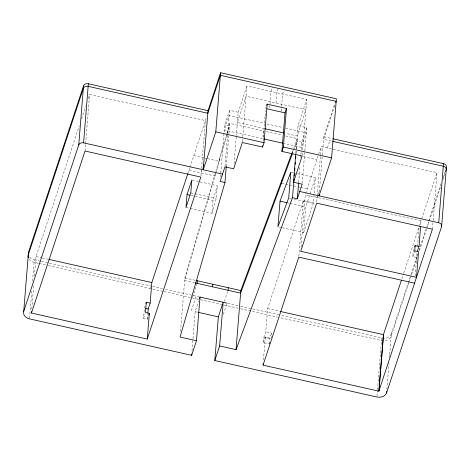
<?xml version="1.0" encoding="UTF-8"?>
<svg xmlns="http://www.w3.org/2000/svg" width="470" height="470" viewBox="0 0 470 470"><rect width="100%" height="100%" fill="white"/><g stroke="black" fill="none" stroke-linecap="round" stroke-linejoin="round"><path stroke-width="0.35" stroke-dasharray="2.35 1.76" d="M29.587 318.143L31.872 289.884M32.571 281.189L34.304 259.775A7.967 6.075 4.6 0 1 29.41 256.837M31.807 308.684L33.799 284.045M34.445 276.072L36.026 256.508L79.254 125.796M85.035 151.029L85.558 144.507M85.616 143.785L89.6 94.505L205.402 120.555L201.424 169.77M148.05 317.279L147.404 319.224L143.544 318.355L144.372 308.079L145.019 306.135M147.404 319.224L147.792 314.424M180.539 331.25L184.845 277.958L215.201 173.454L214.996 176.021L188.993 170.175M200.937 175.792L201.366 170.493M192.001 350.967L195.179 311.657L198.628 301.235M190.197 208.38L211.982 213.28L213.022 200.432L217.293 185.715L191.848 179.987M211.982 213.28L216.259 198.557L217.293 185.715M219.478 158.737L219.267 161.304L207.957 158.76M220.483 177.078L224.701 124.897L229.53 110.303L238.214 112.254L236.334 135.536M225.018 166.098L227.592 134.256M227.65 133.533L229.53 110.303M226.246 166.58L229.736 123.41L263.511 131.007L262.889 138.715L224.29 130.031L229.113 115.438L264.152 123.322M234.054 163.719L236.275 136.259M242.391 141.781L242.743 137.452M242.802 136.729L246.903 85.981L306.734 99.44L302.633 150.183M263.071 141.247L263.893 131.065M263.952 130.343L264.481 123.798M264.539 123.07L265.068 116.525M265.127 115.796L265.538 110.709M269.686 107.994L269.974 104.487M270.027 103.788L271.031 91.409L272.477 87.032M275.99 102.989L276.818 92.713L278.269 88.337M281.213 111.296L281.554 107.095M281.606 106.396L282.611 94.012L284.056 89.635M269.633 342.706L269.204 344.005L263.412 342.701L263.829 337.56L265.762 331.726L267.63 308.602L303.344 200.602L315.499 203.334M263.47 360.049L265.344 336.861L271.131 338.165L271.548 333.024L265.762 331.726M269.204 344.005L269.615 338.864L271.548 333.024M292.34 152.915L292.446 151.628M295.812 153.332L296.106 149.719M296.165 148.996L298.045 125.713L306.734 99.44M296.077 153.549L297.287 138.603L284.62 135.754M298.679 182.137L299.966 166.216M300.671 157.532L300.847 155.358M300.906 154.636L301.082 152.462M301.311 149.572L301.904 142.257L306.734 127.664L298.045 125.713M302.222 155.241L302.574 150.905M302.222 183.464L304.795 151.622M304.854 150.893L306.734 127.664M298.838 256.397L303.344 200.602M301.059 246.938L305.277 194.762L421.079 220.806L420.673 225.806M282.241 227.78L303.679 232.603L305.753 206.912L315.405 177.719L293.597 172.813M303.679 232.603L313.331 203.41L315.405 177.719M316.739 201.841L317.168 196.536M317.227 195.814L321.204 146.599L437.006 172.649L433.023 221.922M319.359 191.971L323.824 136.735L334.775 103.617M376.987 396.286L377.457 390.488M377.516 389.759L381.705 337.918L280.708 315.2M386.875 389.283L388.984 363.198M389.448 357.4L389.624 355.226M389.683 354.498L391.357 333.812L410.005 277.429M417.73 254.235L416.655 257.478L412.795 256.608L413.212 251.474L414.281 248.231M415.157 276.031L417.072 252.337L413.212 251.474M417.53 246.633L419.087 227.363M432.435 229.172L432.964 222.651M215.812 171.35L226.716 133.803M226.922 133.11L229.736 123.41M215.601 173.924L184.639 280.525L194.398 282.723M215.806 173.219L229.53 125.978L224.701 124.897M81.557 118.84L85.693 106.326M88.225 98.677L89.6 94.505M149.895 288.392L150.324 287.094M187.847 173.642L189.68 168.09M189.909 167.396L206.718 116.572M143.544 318.355L145.048 313.813M201.248 171.938L201.689 170.61M201.906 169.946L202.787 167.297M238.214 112.254L246.903 85.981M192.588 297.246L196.954 284.045M191.319 310.788L196.143 296.194M265.714 108.529L266.126 107.278M224.384 301.411L227.603 291.682M223.35 314.26L226.793 303.837M305.706 193.464L321.204 146.599M334.799 105.497L323.619 139.302L331.932 141.17M327.379 147.991L329.793 140.689M263.412 342.701L265.344 336.861M317.05 197.988L319.465 190.691M401.921 278.728L403.53 273.869M403.759 273.176L418.917 227.339M419.146 226.646L437.006 172.649M412.795 256.608L414.511 251.421M410.927 274.644L417.601 254.452M418.987 250.275L425.89 229.395M426.813 226.611L428.423 221.734M428.652 221.041L441.318 182.748M442.928 177.877L444.773 172.308M408.877 282.781L391.152 336.385A7.967 6.075 4.6 0 1 381.499 340.486L280.525 317.773M409.106 282.082L417.166 257.719M419.469 250.757L426.607 229.178M426.836 228.479L429.139 221.517M429.369 220.824L440.649 186.713M442.952 179.751L444.79 174.182M291.946 152.973L293.468 148.884M293.721 148.203L297.287 138.603M292.24 154.195L297.081 141.176L301.904 142.257M267.001 123.963L282.676 127.488M285.525 128.128L306.317 132.804L301.487 147.398L283.998 143.462M323.824 136.735L332.372 138.656M264.451 128.621L237.385 122.529L246.074 96.262L305.905 109.716L297.216 135.989L285.819 133.427M266.326 131.641L281.806 135.125M303.497 156.727L316.862 159.735M290.783 172.184L292.898 172.655M193.822 155.582L204.421 157.967M205.132 158.126L207.252 158.601M281.483 183.141L297.204 186.672M297.915 186.837L300.06 187.319M300.776 187.477L307.21 188.922M289.414 198.035L291.523 198.51M294.338 199.139L313.331 203.41M287.887 202.893L289.32 203.21M290.031 203.375L305.753 206.912M190.808 192.835L194.345 193.628M195.05 193.787L216.259 198.557M191.237 195.532L213.022 200.432M279.38 227.139L281.524 227.621M185.979 207.429L189.492 208.222M184.845 277.958L195.996 280.467M36.026 256.508L41.742 257.795M42.459 257.954L48.175 259.24M267.63 308.602L279.779 311.334M34.304 259.775L40.749 261.226M41.466 261.385L151.775 286.201M152.492 286.359L162.52 288.615M165.387 289.262L192.606 295.383M193.323 295.542L199.051 296.834M227.703 303.279L239.882 306.017M240.599 306.176L252.055 308.755M252.772 308.913L279.991 315.035M38.381 263.312L34.093 262.348A7.967 6.075 4.6 0 1 29.199 259.411M39.098 263.47L45.531 264.916M48.392 265.562L163.343 291.418M164.048 291.576L191.648 297.786M192.359 297.945L221.834 304.572M223.955 305.048L239.706 308.59M240.423 308.755L277.664 317.127M195.179 311.657L197.988 312.286M263.829 337.56L269.615 338.864M391.357 333.812A7.967 6.075 4.6 0 1 384.46 338.159M383.773 338.165A7.967 6.075 4.6 0 1 381.705 337.918"/><path stroke-width="0.7" d="M227.028 303.138L200.003 297.063L196.472 340.738L191.648 355.332L29.528 318.872A7.967 6.075 4.6 0 1 23.735 311.293L28.511 252.202L83.537 85.822A3.983 3.037 4.6 0 1 88.366 83.772L208.022 110.685L203.246 169.782L215.795 131.835L220.571 72.738L336.373 98.788L331.597 157.879L319.048 195.826L319.154 194.539M31.455 313.032L85.035 151.029L200.837 177.078L147.257 339.076L31.455 313.032L31.572 311.581M23.735 311.293L78.76 144.919L83.537 85.822M78.76 144.919A3.983 3.037 4.6 0 1 83.584 142.862L88.366 83.772M147.903 313.055L148.232 308.949L150.165 303.109L146.305 302.239L145.477 312.515L149.337 313.384L147.257 339.076M150.165 303.109L151.828 282.552L187.847 173.642M187.019 194.586L185.979 207.429L190.808 192.835L191.848 179.987L187.019 194.586L189.833 195.214M197.183 283.345L197.388 280.778M191.648 355.332L191.766 353.881M212.622 286.823L212.834 284.25M196.472 340.738L180.069 337.049L224.96 182.501L226.246 166.58M214.808 360.543L218.339 316.868L223.168 302.269L219.637 345.949L214.808 360.543L376.928 397.009A7.967 6.075 4.6 0 0 386.581 392.908L441.606 226.528L446.382 167.438A3.983 3.037 4.6 0 0 443.486 163.648L333.083 138.815M228.062 290.296L228.273 287.722M219.637 345.949L236.04 349.639L240.816 290.548L291.694 153.649M224.96 182.501L220.136 181.42L224.96 166.826L233.649 168.777L242.332 142.504L262.601 147.063L262.718 145.612M262.601 147.063L264.046 142.686L267.166 104.146L286.465 108.488L283.345 147.028L281.9 151.405L302.163 155.964L293.48 182.237L302.163 184.187L297.334 198.781L292.51 197.7L293.973 179.605M417.284 251.691L418.999 246.503L415.139 245.634L414.728 250.774L418.588 251.638L416.508 277.335L300.706 251.286L316.633 203.122L432.435 229.172L378.861 391.169L263.059 365.125L263.176 363.674M281.9 151.405L285.014 112.865L286.465 108.488M280.032 201.125L277.952 226.816L288.709 197.876L290.783 172.184L280.032 201.125L287.176 202.729M281.483 183.141L281.689 180.568M293.48 182.237L295.753 154.054M294.267 175.986L294.443 173.812M294.731 170.193L294.907 168.025M295.201 164.406L295.377 162.232M295.671 158.613L295.847 156.445M297.334 198.781L298.62 182.859M378.861 391.169L383.432 334.646L401.462 280.12M378.979 390.811L383.549 334.288M386.581 392.908L386.698 391.457M418.999 246.503L420.615 226.517M441.606 226.528A3.983 3.037 4.6 0 0 438.71 222.739L443.486 163.648M208.022 110.685L220.571 72.738M145.876 303.538L146.305 302.239M148.69 315.329L149.337 313.384M203.222 165.969L203.663 164.641M199.544 298.45L200.003 297.063M266.749 105.398L267.166 104.146M335.709 102.736L336.168 101.356L220.365 75.312L207.816 113.258L88.154 86.339A3.983 3.037 4.6 0 0 83.331 88.395L28.306 254.769A7.967 6.075 4.6 0 0 28.376 257.924M263.059 365.125L298.779 257.125L414.575 283.169M414.71 246.932L415.139 245.634M445.713 171.397L446.177 170.005A3.983 3.037 4.6 0 0 443.281 166.216L332.643 141.335M292.24 154.195L240.611 293.115L195.091 282.875M236.04 349.639L292.51 197.7M267.001 108.817L285.014 112.865M265.162 128.78L283.68 132.945M263.594 138.873L282.593 143.144M215.795 131.835L264.046 142.686M283.345 147.028L331.597 157.879M83.584 142.862L222.551 174.123M299.748 191.484L438.71 222.739M195.996 280.467L240.816 290.548M48.892 259.399L151.828 282.552M280.496 311.493L383.432 334.646M198.687 312.444L218.339 316.868M145.659 308.367L148.232 308.949M28.423 254.834A7.967 6.075 4.6 0 1 28.511 252.202"/></g></svg>
